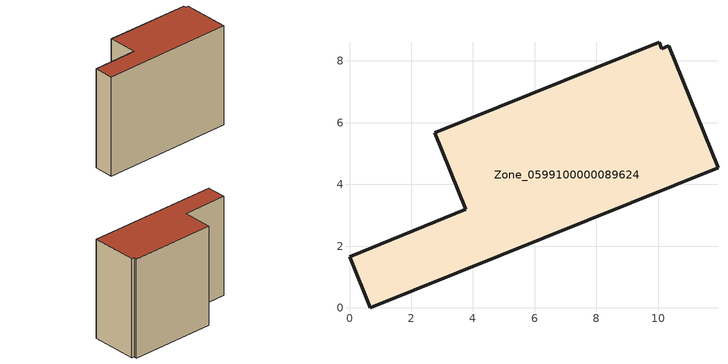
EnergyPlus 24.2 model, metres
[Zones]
Zone_0599100000089624
 floor ground (C_G): 0,1.65 3.77,3.19 2.76,5.68 10.03,8.61 10.12,8.4 10.34,8.48 11.94,4.54 0.67,0 z0
 wall outside (C_F): 3.77,3.19 0,1.65 0.67,0 11.94,4.54 10.34,8.48 10.12,8.4 10.03,8.61 2.76,5.68 3.77,3.19 z0:9.2
 roof outside (C_R): 11.94,4.54 10.34,8.48 10.12,8.4 10.03,8.61 2.76,5.68 3.77,3.19 0,1.65 0.67,0 z9.2
[BUILDING]
Pand.0599100000089624: North Axis=0; Terrain=City; Loads Convergence Tolerance Value=0.04; Temperature Convergence Tolerance Value=0.4; Solar Distribution=FullExterior; Maximum Number of Warmup Days=25; Minimum Number of Warmup Days=1
[Site:Location]
Rotterdam.The.Hague.AP_ZH_NLD Design_Conditions: Latitude=51.96; Longitude=4.45; Time Zone=1; Elevation=-4.5
[SITE:GROUNDTEMPERATURE:BUILDINGSURFACE]
18, 18, 18, 18, 18, 18, 18, 18, 18, 18, 18, 18
[MATERIAL] Thermal Absorptance=0.9; Solar Absorptance=0.7; Visible Absorptance=0.7
Name | Roughness | Thickness | Conductivity | Density | Specific Heat
G.TI.1946 | MediumSmooth | 0.15 | 1 | 540 | 1210
F.TI.1946 | Rough | 0.3 | 0.857143 | 1920 | 840
R.TI.1946 | MediumRough | 0.2 | 0.1 | 1500 | 1000
[CONSTRUCTION]
C_G: G.TI.1946
C_F: F.TI.1946
C_R: R.TI.1946
[ZONE]
Zone_0599100000089624: Type=1; Multiplier=1; Ceiling Height=Autocalculate; Volume=Autocalculate; Floor Area=autocalculate; Part of Total Floor Area=Yes
[ZONEINFILTRATION:DESIGNFLOWRATE]
Infil_Zone_0599100000089624: Zone or ZoneList or Space or SpaceList=Zone_0599100000089624; Schedule=AlwaysOn; Design Flow Rate Calculation Method=Flow/Area; Flow Rate per Floor Area=0.003; Constant Term Coefficient=1; Temperature Term Coefficient=0; Velocity Term Coefficient=0; Velocity Squared Term Coefficient=0
[HVACTEMPLATE:ZONE:IDEALLOADSAIRSYSTEM]
Zone_0599100000089624: Maximum Heating Supply Air Temperature=50; Minimum Cooling Supply Air Temperature=13; Maximum Heating Supply Air Humidity Ratio=0.0156; Minimum Cooling Supply Air Humidity Ratio=0.0077; Heating Limit=NoLimit; Cooling Limit=NoLimit; Dehumidification Control Type=ConstantSensibleHeatRatio; Cooling Sensible Heat Ratio=0.7; Dehumidification Setpoint=60; Humidification Control Type=None; Humidification Setpoint=30; Outdoor Air Method=None; Outdoor Air Flow Rate per Person=0.00944; Outdoor Air Flow Rate per Zone Floor Area=0; Outdoor Air Flow Rate per Zone=0; Demand Controlled Ventilation Type=None; Outdoor Air Economizer Type=NoEconomizer; Heat Recovery Type=None; Sensible Heat Recovery Effectiveness=0.7; Latent Heat Recovery Effectiveness=0.65
[ZONECONTROL:THERMOSTAT]
ThermostatControl_Zone_0599100000089624: Zone or ZoneList=Zone_0599100000089624; Control Type Schedule=DualSetpointControlType; Control 1=Thermostat_Zone_0599100000089624; Temperature Difference Between Cutout And Setpoint=0
[THERMOSTATSETPOINT:DUALSETPOINT]
Thermostat_Zone_0599100000089624: Heating Setpoint Temperature Schedule=HeatingSetpoint_Zone_0599100000089624; Cooling Setpoint Temperature Schedule=CoolingSetpoint_Zone_0599100000089624
[SCHEDULE:COMPACT]
HeatingSetpoint_Zone_0599100000089624: Through: 12/31, For: AllDays, Until: 24:00, 21
CoolingSetpoint_Zone_0599100000089624: Through: 12/31, For: AllDays, Until: 24:00, 24
DualSetpointControlType: Through: 12/31, For: AllDays, Until: 24:00, 4
AlwaysOn: Through: 12/31, For: AllDays, Until: 24:00, 1
